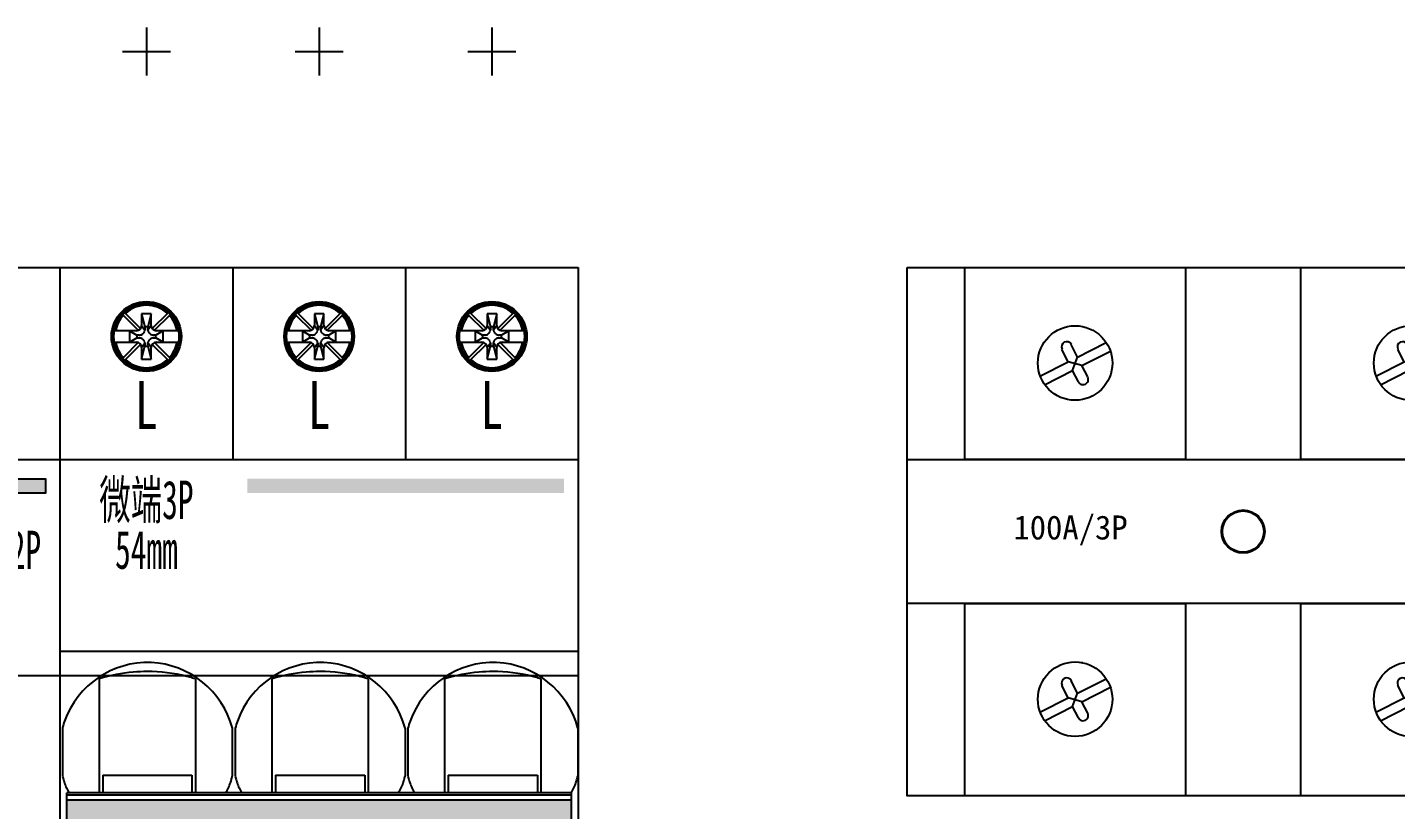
# Model space of a CAD drawing. Extents: x 1403505 to 1404105, y 398623 to 400223.
# Drawn here: x 1403819.5 to 1403962.1, y 399380.8 to 399462.3 of the extents above; entities that cross this region are included whole.
import ezdxf
from ezdxf.enums import TextEntityAlignment as Align

# ---------------------------------------------------------------- set-up
doc = ezdxf.new("R2010")
doc.units = 0
doc.header["$MEASUREMENT"] = 0
doc.styles.add('LY-SJ-元器件', font='', dxfattribs={"width": 0.6, "height": 4})
doc.styles.get('LY-SJ-元器件').set_extended_font_data('SimSun')

# ---------------------------------------------------------------- blocks, each defined once
blk = doc.blocks.new('A$Ccfe704a4')
for p, q in [((-88.04, -6.11), (-88.04, -6.07)), ((-86.75, -6.15), (-86.75, -6.07)), ((-53.04, -6.11), (-53.04, -6.07)), ((-51.75, -6.15), (-51.75, -6.07)), ((-18.04, -6.11), (-18.04, -6.07)), ((-16.75, -6.15), (-16.75, -6.07)), ((-88.21, -9.81), (-88.87, -8.52)), ((-87.24, -9.32), (-87.9, -8.03)), ((-87.24, -9.32), (-84.33, -7.85)), ((-53.21, -9.81), (-53.87, -8.52)), ((-52.24, -9.32), (-52.9, -8.03)), ((-52.24, -9.32), (-49.33, -7.85)), ((-18.21, -9.81), (-18.87, -8.52)), ((-17.24, -9.32), (-17.9, -8.03)), ((-17.24, -9.32), (-14.33, -7.85)), ((-91.17, -11.31), (-88.21, -9.81)), ((-86.79, -10.22), (-88.21, -9.81)), ((-87.76, -10.71), (-87.24, -9.32)), ((-86.79, -10.22), (-83.88, -8.75)), ((-56.17, -11.31), (-53.21, -9.81)), ((-51.79, -10.22), (-53.21, -9.81)), ((-52.76, -10.71), (-52.24, -9.32)), ((-51.79, -10.22), (-48.88, -8.75)), ((-21.17, -11.31), (-18.21, -9.81)), ((-16.79, -10.22), (-18.21, -9.81)), ((-17.76, -10.71), (-17.24, -9.32)), ((-16.79, -10.22), (-13.88, -8.75)), ((-90.7, -12.2), (-87.76, -10.71)), ((-87.16, -11.89), (-87.76, -10.71)), ((-86.19, -11.4), (-86.79, -10.22)), ((-55.7, -12.2), (-52.76, -10.71)), ((-52.16, -11.89), (-52.76, -10.71)), ((-51.19, -11.4), (-51.79, -10.22)), ((-20.7, -12.2), (-17.76, -10.71)), ((-17.16, -11.89), (-17.76, -10.71)), ((-16.19, -11.4), (-16.79, -10.22)), ((-76, -20), (-64, -20)), ((-88.04, -41.11), (-88.04, -41.07)), ((-86.75, -41.15), (-86.75, -41.07)), ((-53.04, -41.11), (-53.04, -41.07)), ((-51.75, -41.15), (-51.75, -41.07)), ((-18.04, -41.11), (-18.04, -41.07)), ((-16.75, -41.15), (-16.75, -41.07)), ((-88.21, -44.81), (-88.87, -43.52)), ((-87.24, -44.32), (-87.9, -43.03)), ((-87.24, -44.32), (-84.33, -42.85)), ((-86.79, -45.22), (-83.88, -43.75)), ((-53.21, -44.81), (-53.87, -43.52)), ((-52.24, -44.32), (-52.9, -43.03)), ((-52.24, -44.32), (-49.33, -42.85)), ((-51.79, -45.22), (-48.88, -43.75)), ((-18.21, -44.81), (-18.87, -43.52)), ((-17.24, -44.32), (-17.9, -43.03)), ((-17.24, -44.32), (-14.33, -42.85)), ((-16.79, -45.22), (-13.88, -43.75)), ((-91.17, -46.31), (-88.21, -44.81)), ((-86.79, -45.22), (-88.21, -44.81)), ((-87.76, -45.71), (-87.24, -44.32)), ((-86.19, -46.4), (-86.79, -45.22)), ((-56.17, -46.31), (-53.21, -44.81)), ((-51.79, -45.22), (-53.21, -44.81)), ((-52.76, -45.71), (-52.24, -44.32)), ((-51.19, -46.4), (-51.79, -45.22)), ((-21.17, -46.31), (-18.21, -44.81)), ((-16.79, -45.22), (-18.21, -44.81)), ((-17.76, -45.71), (-17.24, -44.32)), ((-16.19, -46.4), (-16.79, -45.22)), ((-90.7, -47.2), (-87.76, -45.71)), ((-87.16, -46.89), (-87.76, -45.71)), ((-55.7, -47.2), (-52.76, -45.71)), ((-52.16, -46.89), (-52.76, -45.71)), ((-20.7, -47.2), (-17.76, -45.71)), ((-17.16, -46.89), (-17.76, -45.71))]:
    blk.add_line(p, q)
for points in [[(-105, 0), (0, 0), (0, -55), (-105, -55)], [(-99, 0), (-76, 0), (-76, -20), (-99, -20)], [(-64, 0), (-41, 0), (-41, -20), (-64, -20)], [(-29, 0), (-6, 0), (-6, -20), (-29, -20)], [(-105, -20), (0, -20), (0, -35), (-105, -35)], [(-99, -35), (-76, -35), (-76, -55), (-99, -55)], [(-64, -35), (-41, -35), (-41, -55), (-64, -55)], [(-29, -35), (-6, -35), (-6, -55), (-29, -55)]]:
    blk.add_lwpolyline(points, close=True)
for centre, radius in [((-87.5, -9.95), 3.88), ((-52.5, -9.95), 3.88), ((-17.5, -9.95), 3.88), ((-70, -27.5), 2.15), ((-35, -27.5), 2.15), ((-87.5, -44.95), 3.88), ((-52.5, -44.95), 3.88), ((-17.5, -44.95), 3.88)]:
    blk.add_circle(centre, radius)
for centre, start, end in [((-88.38, -8.27), 26.8565, 206.8565), ((-53.38, -8.27), 26.8565, 206.8565), ((-18.38, -8.27), 26.8565, 206.8565), ((-86.67, -11.65), 206.8565, 26.8565), ((-51.67, -11.65), 206.8565, 26.8565), ((-16.67, -11.65), 206.8565, 26.8565), ((-88.38, -43.27), 26.8565, 206.8565), ((-53.38, -43.27), 26.8565, 206.8565), ((-18.38, -43.27), 26.8565, 206.8565), ((-86.67, -46.65), 206.8565, 26.8565), ((-51.67, -46.65), 206.8565, 26.8565), ((-16.67, -46.65), 206.8565, 26.8565)]:
    blk.add_arc(centre, 0.545, start, end)
at = {"insert": (-93.93, -25.82), "char_height": 2.5, "width": 3.1179, "attachment_point": 1}
blk.add_mtext('100A/3P', dxfattribs=at)
blk = doc.blocks.new('TC100A 3P')
at = {"color": 6}
for centre in [(35.36, 27.17), (70.36, 27.17)]:
    blk.add_circle(centre, 2.25, dxfattribs=at)
at = {"color": 0}
blk.add_blockref('A$Ccfe704a4', (105.36, 54.67), dxfattribs=at)
blk = doc.blocks.new('微端2P+ELE-63mm-2022.1')
h = blk.add_hatch(color=3)
h.dxf.hatch_style = 1
h.paths.add_polyline_path([(61.5, 19), (61.5, 20.5), (37.5, 20.5), (37.5, 19)])
at = {"color": 0}
blk.add_line((63, -42.5), (63, 42.5), dxfattribs=at)
at = {"color": 1}
blk.add_line((0, 0), (63, 0), dxfattribs=at)
at = {"color": 0}
for points in [[(63, -42.5), (36, -42.5), (36, 42.5), (63, 42.5)], [(36, 22.5), (63, 22.5)]]:
    blk.add_lwpolyline(points, dxfattribs=at)
at = {"color": 3}
blk.add_lwpolyline([(37.5, 20.5), (61.5, 20.5), (61.5, 19), (37.5, 19)], close=True, dxfattribs=at)
at = {"color": 4, "style": 'LY-SJ-元器件', "width": 0.6}
blk.add_text('ELE 2P', height=4, dxfattribs=at).set_placement((56.13, 13.08), align=Align.MIDDLE)
blk = doc.blocks.new('微端3P-54mm-2022.1')
h = blk.add_hatch(color=3)
h.dxf.hatch_style = 1
h.paths.add_polyline_path([(52.5, 19), (52.5, 20.5), (19.5, 20.5), (19.5, 19)])
h = blk.add_hatch(color=0)
h.dxf.hatch_style = 1
h.paths.add_polyline_path([(53.3, -17.47), (53.3, -12.97), (0.7, -12.97), (0.7, -17.47)])
at = {"color": 1}
for p, q in [((9, 67.5), (9, 62.5)), ((27, 67.5), (27, 62.5)), ((45, 67.5), (45, 62.5)), ((6.5, 65), (11.5, 65)), ((24.5, 65), (29.5, 65)), ((42.5, 65), (47.5, 65)), ((0, 0), (54, 0))]:
    blk.add_line(p, q, dxfattribs=at)
at = {"color": 0}
for p, q in [((0, -42.5), (0, 42.5)), ((0, 42.5), (54, 42.5)), ((18, 42.5), (18, 22.5)), ((36, 42.5), (36, 22.5)), ((54, 42.5), (54, -42.5)), ((0, 22.5), (54, 22.5)), ((54, 2.5), (0, 2.5))]:
    blk.add_line(p, q, dxfattribs=at)
at = {"color": 0, "linetype": 'Continuous', "lineweight": 25}
for p, q in [((6.7, 37.82), (6.49, 37.61)), ((6.49, 37.61), (6.6, 37.5)), ((6.6, 37.5), (8.15, 35.95)), ((6.81, 37.71), (6.7, 37.82)), ((8.39, 36.13), (6.81, 37.71)), ((8.5, 37.66), (8.5, 36.46)), ((8.5, 37.66), (8.85, 36.31)), ((9.5, 37.66), (8.5, 37.66)), ((9.5, 37.66), (9.15, 36.31)), ((9.5, 36.46), (9.5, 37.66)), ((11.19, 37.71), (9.61, 36.13)), ((9.85, 35.95), (11.4, 37.5)), ((11.3, 37.82), (11.19, 37.71)), ((11.51, 37.61), (11.3, 37.82)), ((11.4, 37.5), (11.51, 37.61)), ((24.7, 37.82), (24.49, 37.61)), ((24.49, 37.61), (24.6, 37.5)), ((24.6, 37.5), (26.15, 35.95)), ((24.81, 37.71), (24.7, 37.82)), ((26.39, 36.13), (24.81, 37.71)), ((27.5, 37.66), (26.5, 37.66)), ((26.5, 37.66), (26.5, 36.46)), ((26.5, 37.66), (26.85, 36.31)), ((27.5, 37.66), (27.15, 36.31)), ((27.5, 36.46), (27.5, 37.66)), ((29.19, 37.71), (27.61, 36.13)), ((27.85, 35.95), (29.4, 37.5)), ((29.3, 37.82), (29.19, 37.71)), ((29.51, 37.61), (29.3, 37.82)), ((29.4, 37.5), (29.51, 37.61)), ((42.7, 37.82), (42.49, 37.61)), ((42.49, 37.61), (42.6, 37.5)), ((42.6, 37.5), (44.15, 35.95)), ((42.81, 37.71), (42.7, 37.82)), ((44.39, 36.13), (42.81, 37.71)), ((44.5, 37.66), (44.85, 36.31)), ((45.5, 37.66), (44.5, 37.66)), ((44.5, 37.66), (44.5, 36.46)), ((45.5, 37.66), (45.15, 36.31)), ((45.5, 36.46), (45.5, 37.66)), ((47.19, 37.71), (45.61, 36.13)), ((45.85, 35.95), (47.4, 37.5)), ((47.3, 37.82), (47.19, 37.71)), ((47.51, 37.61), (47.3, 37.82)), ((47.4, 37.5), (47.51, 37.61)), ((7.95, 35.91), (5.59, 35.91)), ((7.25, 35.91), (7.25, 34.71)), ((7.25, 35.91), (8, 35.46)), ((8.5, 36.46), (8.85, 35.96)), ((9.15, 36.31), (8.85, 36.31)), ((8.85, 36.31), (8.85, 35.96)), ((9.5, 36.46), (9.15, 35.96)), ((9.15, 35.96), (9.15, 36.31)), ((10.75, 35.91), (10, 35.46)), ((12.42, 35.91), (10.05, 35.91)), ((10.75, 34.71), (10.75, 35.91)), ((25.95, 35.91), (23.59, 35.91)), ((25.25, 35.91), (25.25, 34.71)), ((25.25, 35.91), (26, 35.46)), ((26.5, 36.46), (26.85, 35.96)), ((26.85, 36.31), (26.85, 35.96)), ((27.15, 36.31), (26.85, 36.31)), ((27.5, 36.46), (27.15, 35.96)), ((27.15, 35.96), (27.15, 36.31)), ((28.75, 35.91), (28, 35.46)), ((30.42, 35.91), (28.05, 35.91)), ((28.75, 34.71), (28.75, 35.91)), ((43.95, 35.91), (41.59, 35.91)), ((43.25, 35.91), (43.25, 34.71)), ((43.25, 35.91), (44, 35.46)), ((44.5, 36.46), (44.85, 35.96)), ((44.85, 36.31), (44.85, 35.96)), ((45.15, 36.31), (44.85, 36.31)), ((45.5, 36.46), (45.15, 35.96)), ((45.15, 35.96), (45.15, 36.31)), ((46.75, 35.91), (46, 35.46)), ((48.42, 35.91), (46.05, 35.91)), ((46.75, 34.71), (46.75, 35.91)), ((5.58, 34.71), (7.95, 34.71)), ((8.15, 34.67), (6.6, 33.12)), ((6.81, 32.91), (8.39, 34.49)), ((7.25, 34.71), (8, 35.16)), ((8, 35.46), (8, 35.16)), ((8.25, 35.46), (8, 35.46)), ((8, 35.16), (8.25, 35.16)), ((8.5, 34.16), (8.85, 34.65)), ((8.5, 32.96), (8.85, 34.31)), ((8.85, 34.65), (8.85, 34.31)), ((8.85, 34.31), (9.15, 34.31)), ((9.5, 34.16), (9.15, 34.66)), ((9.15, 34.31), (9.15, 34.66)), ((9.15, 34.31), (9.5, 32.96)), ((9.61, 34.49), (11.19, 32.91)), ((10, 35.46), (9.75, 35.46)), ((9.75, 35.16), (10, 35.16)), ((11.4, 33.12), (9.85, 34.67)), ((10, 35.16), (10, 35.46)), ((10.75, 34.71), (10, 35.16)), ((10.05, 34.71), (12.41, 34.71)), ((23.58, 34.71), (25.95, 34.71)), ((26.15, 34.67), (24.6, 33.12)), ((24.81, 32.91), (26.39, 34.49)), ((25.25, 34.71), (26, 35.16)), ((26, 35.46), (26, 35.16)), ((26.25, 35.46), (26, 35.46)), ((26, 35.16), (26.25, 35.16)), ((26.5, 34.16), (26.85, 34.65)), ((26.5, 32.96), (26.85, 34.31)), ((26.85, 34.65), (26.85, 34.31)), ((26.85, 34.31), (27.15, 34.31)), ((27.15, 34.31), (27.15, 34.66)), ((27.5, 34.16), (27.15, 34.66)), ((27.15, 34.31), (27.5, 32.96)), ((27.61, 34.49), (29.19, 32.91)), ((28, 35.46), (27.75, 35.46)), ((27.75, 35.16), (28, 35.16)), ((29.4, 33.12), (27.85, 34.67)), ((28, 35.16), (28, 35.46)), ((28.75, 34.71), (28, 35.16)), ((28.05, 34.71), (30.41, 34.71)), ((41.58, 34.71), (43.95, 34.71)), ((44.15, 34.67), (42.6, 33.12)), ((42.81, 32.91), (44.39, 34.49)), ((43.25, 34.71), (44, 35.16)), ((44, 35.46), (44, 35.16)), ((44.25, 35.46), (44, 35.46)), ((44, 35.16), (44.25, 35.16)), ((44.5, 34.16), (44.85, 34.65)), ((44.5, 32.96), (44.85, 34.31)), ((44.85, 34.65), (44.85, 34.31)), ((44.85, 34.31), (45.15, 34.31)), ((45.15, 34.31), (45.15, 34.66)), ((45.5, 34.16), (45.15, 34.66)), ((45.15, 34.31), (45.5, 32.96)), ((45.61, 34.49), (47.19, 32.91)), ((46, 35.46), (45.75, 35.46)), ((45.75, 35.16), (46, 35.16)), ((47.4, 33.12), (45.85, 34.67)), ((46, 35.16), (46, 35.46)), ((46.75, 34.71), (46, 35.16)), ((46.05, 34.71), (48.41, 34.71)), ((6.6, 33.12), (6.49, 33.01)), ((6.49, 33.01), (6.7, 32.8)), ((6.7, 32.8), (6.81, 32.91)), ((8.5, 34.16), (8.5, 32.96)), ((8.5, 32.96), (9.5, 32.96)), ((9.5, 32.96), (9.5, 34.16)), ((11.19, 32.91), (11.3, 32.8)), ((11.3, 32.8), (11.51, 33.01)), ((11.51, 33.01), (11.4, 33.12)), ((24.6, 33.12), (24.49, 33.01)), ((24.49, 33.01), (24.7, 32.8)), ((24.7, 32.8), (24.81, 32.91)), ((26.5, 34.16), (26.5, 32.96)), ((26.5, 32.96), (27.5, 32.96)), ((27.5, 32.96), (27.5, 34.16)), ((29.19, 32.91), (29.3, 32.8)), ((29.3, 32.8), (29.51, 33.01)), ((29.51, 33.01), (29.4, 33.12)), ((42.6, 33.12), (42.49, 33.01)), ((42.49, 33.01), (42.7, 32.8)), ((42.7, 32.8), (42.81, 32.91)), ((44.5, 34.16), (44.5, 32.96)), ((44.5, 32.96), (45.5, 32.96)), ((45.5, 32.96), (45.5, 34.16)), ((47.19, 32.91), (47.3, 32.8)), ((47.3, 32.8), (47.51, 33.01)), ((47.51, 33.01), (47.4, 33.12)), ((9, 31.81), (9, 32.06)), ((27, 31.81), (27, 32.06)), ((45, 31.81), (45, 32.06)), ((4.1, -12.22), (4.1, -0.35)), ((14.1, -0.35), (14.1, -12.22)), ((22.1, -12.22), (22.1, -0.35)), ((32.1, -0.35), (32.1, -12.22)), ((40.1, -12.22), (40.1, -0.35)), ((50.1, -0.35), (50.1, -12.22)), ((0.25, -5.47), (0.25, -10.49)), ((17.95, -5.47), (17.95, -10.49)), ((18.25, -5.47), (18.25, -10.49)), ((35.95, -5.47), (35.95, -10.49)), ((36.25, -5.47), (36.25, -10.49)), ((53.95, -5.47), (53.95, -10.49)), ((4.45, -10.38), (4.45, -12.22)), ((4.45, -10.38), (13.75, -10.38)), ((13.75, -10.38), (13.75, -12.22)), ((22.45, -10.38), (22.45, -12.22)), ((22.45, -10.38), (31.75, -10.38)), ((31.75, -10.38), (31.75, -12.22)), ((40.45, -10.38), (40.45, -12.22)), ((40.45, -10.38), (49.75, -10.38)), ((49.75, -10.38), (49.75, -12.22)), ((53.3, -12.22), (0.7, -12.22)), ((0.7, -18.44), (0.7, -12.22)), ((53.3, -12.44), (0.7, -12.44)), ((53.3, -18.44), (53.3, -12.22)), ((53.3, -12.97), (0.7, -12.97))]:
    blk.add_line(p, q, dxfattribs=at)
at = {"color": 0}
for centre, radius in [((9, 35.31), 3.64), ((9, 35.31), 3.39), ((27, 35.31), 3.64), ((27, 35.31), 3.39), ((45, 35.31), 3.64), ((45, 35.31), 3.39)]:
    blk.add_circle(centre, radius, dxfattribs=at)
at = {"color": 0, "linetype": 'Continuous', "lineweight": 25}
for centre in [(9, 35.31), (27, 35.31), (45, 35.31)]:
    blk.add_circle(centre, 3.5, dxfattribs=at)
for centre, radius, start, end in [((9, 35.31), 3.25, 47.6454, 132.3546), ((27, 35.31), 3.25, 47.6454, 132.3546), ((45, 35.31), 3.25, 47.6454, 132.3546), ((9, 35.31), 3.25, 137.6454, 169.3613), ((9, 35.31), 3.25, 10.6387, 42.3546), ((27, 35.31), 3.25, 137.6454, 169.3613), ((27, 35.31), 3.25, 10.6387, 42.3546), ((45, 35.31), 3.25, 137.6454, 169.3613), ((45, 35.31), 3.25, 10.6387, 42.3546), ((7.95, 36.46), 0.552, 270, 360), ((8.23, 36.09), 0.641, 299.0084, 316.9423), ((8.33, 36), 0.506, 316.5183, 337.4465), ((8.03, 36.13), 0.834, 337.6013, 343.0532), ((6.62, 36.56), 2.31, 342.9388, 344.9228), ((11.38, 36.56), 2.31, 195.0773, 196.4013), ((10.39, 36.26), 1.27, 196.1312, 198.5273), ((9.89, 36.09), 0.747, 198.5233, 202.5755), ((9.65, 35.99), 0.49, 202.3673, 217.7617), ((9.77, 36.09), 0.636, 218.1132, 238.5766), ((10.05, 36.46), 0.552, 180, 270), ((25.95, 36.46), 0.552, 270, 360), ((26.23, 36.09), 0.641, 299.0084, 316.9423), ((26.33, 36), 0.506, 316.5183, 337.4465), ((26.03, 36.13), 0.834, 337.6013, 343.0532), ((24.62, 36.56), 2.31, 342.9388, 344.9228), ((29.38, 36.56), 2.31, 195.0773, 196.4013), ((28.39, 36.26), 1.27, 196.1312, 198.5273), ((27.89, 36.09), 0.747, 198.5233, 202.5755), ((27.65, 35.99), 0.49, 202.3673, 217.7617), ((27.77, 36.09), 0.636, 218.1132, 238.5766), ((28.05, 36.46), 0.552, 180, 270), ((43.95, 36.46), 0.552, 270, 360), ((44.23, 36.09), 0.641, 299.0084, 316.9423), ((44.33, 36), 0.506, 316.5183, 337.4465), ((44.03, 36.13), 0.834, 337.6013, 343.0532), ((42.62, 36.56), 2.31, 342.9388, 344.9228), ((47.38, 36.56), 2.31, 195.0773, 196.4013), ((46.39, 36.26), 1.27, 196.1312, 198.5273), ((45.89, 36.09), 0.747, 198.5233, 202.5755), ((45.65, 35.99), 0.49, 202.3673, 217.7617), ((45.77, 36.09), 0.636, 218.1132, 238.5766), ((46.05, 36.46), 0.552, 180, 270), ((9, 35.31), 3.25, 190.6387, 222.3546), ((7.95, 34.16), 0.552, 0, 90), ((8.06, 37.76), 2.31, 274.6869, 276.011), ((8.06, 32.85), 2.31, 83.234, 85.2255), ((8.18, 36.73), 1.27, 275.7409, 278.1372), ((8.23, 34.32), 0.834, 77.8753, 83.3489), ((8.25, 36.21), 0.747, 278.1332, 282.1859), ((8.31, 35.96), 0.494, 282.0203, 298.836), ((8.3, 34.65), 0.5, 58.0737, 77.8061), ((8.23, 34.53), 0.636, 37.8376, 58.3835), ((8.35, 34.62), 0.49, 22.029, 37.4855), ((8.11, 34.52), 0.747, 18.1694, 22.2379), ((7.61, 34.36), 1.27, 15.7681, 18.1735), ((6.61, 34.07), 2.31, 14.7102, 16.0393), ((11.38, 34.06), 2.31, 162.9388, 164.9228), ((9.97, 34.49), 0.834, 157.6013, 163.0532), ((9.67, 34.62), 0.506, 136.5183, 157.4465), ((9.77, 34.53), 0.641, 119.0082, 136.9423), ((9.7, 35.97), 0.5, 238.269, 257.922), ((9.69, 34.65), 0.494, 102.021, 118.8359), ((10.05, 34.16), 0.552, 90, 180), ((9.77, 36.3), 0.834, 257.9903, 263.442), ((9.75, 34.41), 0.747, 98.1342, 102.1867), ((9.82, 33.89), 1.27, 95.7421, 98.1383), ((9.94, 37.76), 2.31, 263.3277, 265.3115), ((9.94, 32.85), 2.31, 94.6881, 96.0122), ((9, 35.31), 3.25, 317.6454, 349.3613), ((27, 35.31), 3.25, 190.6387, 222.3546), ((25.95, 34.16), 0.552, 0, 90), ((26.06, 37.76), 2.31, 274.6869, 276.011), ((26.06, 32.85), 2.31, 83.234, 85.2255), ((26.18, 36.73), 1.27, 275.7409, 278.1372), ((26.23, 34.32), 0.834, 77.8753, 83.3489), ((26.25, 36.21), 0.747, 278.1332, 282.1859), ((26.31, 35.96), 0.494, 282.0203, 298.836), ((26.3, 34.65), 0.5, 58.0737, 77.8061), ((26.23, 34.53), 0.636, 37.8376, 58.3835), ((26.35, 34.62), 0.49, 22.029, 37.4855), ((26.11, 34.52), 0.747, 18.1694, 22.2379), ((25.61, 34.36), 1.27, 15.7681, 18.1735), ((24.61, 34.07), 2.31, 14.7102, 16.0393), ((29.38, 34.06), 2.31, 162.9388, 164.9228), ((27.97, 34.49), 0.834, 157.6013, 163.0532), ((27.67, 34.62), 0.506, 136.5183, 157.4465), ((27.77, 34.53), 0.641, 119.0082, 136.9423), ((27.7, 35.97), 0.5, 238.269, 257.922), ((27.69, 34.65), 0.494, 102.021, 118.8359), ((28.05, 34.16), 0.552, 90, 180), ((27.77, 36.3), 0.834, 257.9903, 263.442), ((27.75, 34.41), 0.747, 98.1342, 102.1867), ((27.82, 33.89), 1.27, 95.7421, 98.1383), ((27.94, 37.76), 2.31, 263.3277, 265.3115), ((27.94, 32.85), 2.31, 94.6881, 96.0122), ((27, 35.31), 3.25, 317.6454, 349.3613), ((45, 35.31), 3.25, 190.6387, 222.3546), ((43.95, 34.16), 0.552, 0, 90), ((44.06, 37.76), 2.31, 274.6869, 276.011), ((44.06, 32.85), 2.31, 83.234, 85.2255), ((44.18, 36.73), 1.27, 275.7409, 278.1372), ((44.23, 34.32), 0.834, 77.8753, 83.3489), ((44.25, 36.21), 0.747, 278.1332, 282.1859), ((44.31, 35.96), 0.494, 282.0203, 298.836), ((44.3, 34.65), 0.5, 58.0737, 77.8061), ((44.23, 34.53), 0.636, 37.8376, 58.3835), ((44.35, 34.62), 0.49, 22.029, 37.4855), ((44.11, 34.52), 0.747, 18.1694, 22.2379), ((43.61, 34.36), 1.27, 15.7681, 18.1735), ((42.61, 34.07), 2.31, 14.7102, 16.0393), ((47.38, 34.06), 2.31, 162.9388, 164.9228), ((45.97, 34.49), 0.834, 157.6013, 163.0532), ((45.67, 34.62), 0.506, 136.5183, 157.4465), ((45.77, 34.53), 0.641, 119.0082, 136.9423), ((45.7, 35.97), 0.5, 238.269, 257.922), ((45.69, 34.65), 0.494, 102.021, 118.8359), ((46.05, 34.16), 0.552, 90, 180), ((45.77, 36.3), 0.834, 257.9903, 263.442), ((45.75, 34.41), 0.747, 98.1342, 102.1867), ((45.82, 33.89), 1.27, 95.7421, 98.1383), ((45.94, 37.76), 2.31, 263.3277, 265.3115), ((45.94, 32.85), 2.31, 94.6881, 96.0122), ((45, 35.31), 3.25, 317.6454, 349.3613), ((9, 35.31), 3.25, 227.6454, 312.3546), ((27, 35.31), 3.25, 227.6454, 312.3546), ((45, 35.31), 3.25, 227.6454, 312.3546), ((9.14, -7.83), 9.19, 87.8849, 160.4296), ((8.91, -15.23), 15.64, 94.6966, 107.9265), ((9.1, -16.72), 17.13, 89.9904, 94.9002), ((9.13, -16.15), 16.57, 75.7297, 90.1184), ((9.04, -7.86), 9.23, 15.0474, 87.2502), ((27.14, -7.83), 9.19, 87.8849, 160.4296), ((26.91, -15.23), 15.64, 94.6966, 107.9265), ((27.1, -16.72), 17.13, 89.9904, 94.9002), ((27.13, -16.15), 16.57, 75.7297, 90.1184), ((27.04, -7.86), 9.23, 15.0474, 87.2502), ((45.14, -7.83), 9.19, 87.8849, 160.4296), ((44.91, -15.23), 15.64, 94.6966, 107.9265), ((45.1, -16.72), 17.13, 89.9904, 94.9002), ((45.13, -16.15), 16.57, 75.7297, 90.1184), ((45.04, -7.86), 9.23, 15.0474, 87.2502), ((10, -12.56), 12.88, 72.7867, 75.5196), ((5.82, -26.43), 27.36, 72.3845, 73.0215), ((28, -12.56), 12.88, 72.7867, 75.5196), ((23.82, -26.43), 27.36, 72.3845, 73.0215), ((46, -12.56), 12.88, 72.7867, 75.5196), ((41.82, -26.43), 27.36, 72.3845, 73.0215), ((9.37, -7.98), 9.46, 160.057, 164.6179), ((27.37, -7.98), 9.46, 160.057, 164.6179), ((45.37, -7.98), 9.46, 160.057, 164.6179), ((29.64, -1.83), 30.64, 196.4297, 196.8694), ((16.57, -5.82), 16.98, 196.781, 197.5735), ((10.04, -7.88), 10.13, 197.5731, 198.8992), ((6.94, -8.95), 6.85, 198.859, 201.3043), ((11.23, -8.97), 6.88, 337.958, 342.3373), ((5.6, -7.13), 12.8, 342.1258, 343.1767), ((-11.74, -1.89), 30.91, 343.1981, 343.8522), ((47.64, -1.83), 30.64, 196.4297, 196.8694), ((34.57, -5.82), 16.98, 196.781, 197.5735), ((28.04, -7.88), 10.13, 197.5731, 198.8992), ((24.94, -8.95), 6.85, 198.859, 201.3043), ((29.23, -8.97), 6.88, 337.958, 342.3373), ((23.6, -7.13), 12.8, 342.1258, 343.1767), ((6.26, -1.89), 30.91, 343.1981, 343.8522), ((65.64, -1.83), 30.64, 196.4297, 196.8694), ((52.57, -5.82), 16.98, 196.781, 197.5735), ((46.04, -7.88), 10.13, 197.5731, 198.8992), ((42.94, -8.95), 6.85, 198.859, 201.3043), ((47.23, -8.97), 6.88, 337.958, 342.3373), ((41.6, -7.13), 12.8, 342.1258, 343.1767), ((24.26, -1.89), 30.91, 343.1981, 343.8522), ((4.95, -9.74), 4.71, 201.1482, 208.2485), ((13.72, -5.01), 14.67, 208.3279, 209.4703), ((7.43, -6.37), 11.43, 329.2292, 329.8147), ((13.65, -9.95), 4.27, 329.3774, 337.9794), ((22.95, -9.74), 4.71, 201.1482, 208.2485), ((31.72, -5.01), 14.67, 208.3279, 209.4703), ((25.43, -6.37), 11.43, 329.2292, 329.8147), ((31.65, -9.95), 4.27, 329.3774, 337.9794), ((40.95, -9.74), 4.71, 201.1482, 208.2485), ((49.72, -5.01), 14.67, 208.3279, 209.4703), ((43.43, -6.37), 11.43, 329.2292, 329.8147), ((49.65, -9.95), 4.27, 329.3774, 337.9794)]:
    blk.add_arc(centre, radius, start, end, dxfattribs=at)
at = {"color": 0, "style": 'LY-SJ-元器件', "width": 0.7}
for p in [(9, 28.16), (27, 28.16), (45, 28.16)]:
    blk.add_text('L', height=5, dxfattribs=at).set_placement(p, align=Align.MIDDLE)
at = {"color": 1, "style": 'LY-SJ-元器件', "width": 0.6}
for s, p in [('微端3P', (9, 18.37)), ('54mm', (9, 13.08))]:
    blk.add_text(s, height=4, dxfattribs=at).set_placement(p, align=Align.MIDDLE)

msp = doc.modelspace()

# ---------------------------------------------------------------- block references
at = {"color": 6}
for name, p in [('微端2P+ELE-63mm-2022.1', (1403759.93, 399394.81)), ('微端3P-54mm-2022.1', (1403822.93, 399394.81)), ('TC100A 3P', (1403910.83, 399382.63))]:
    msp.add_blockref(name, p, dxfattribs=at)

doc.saveas('drawing.dxf')
